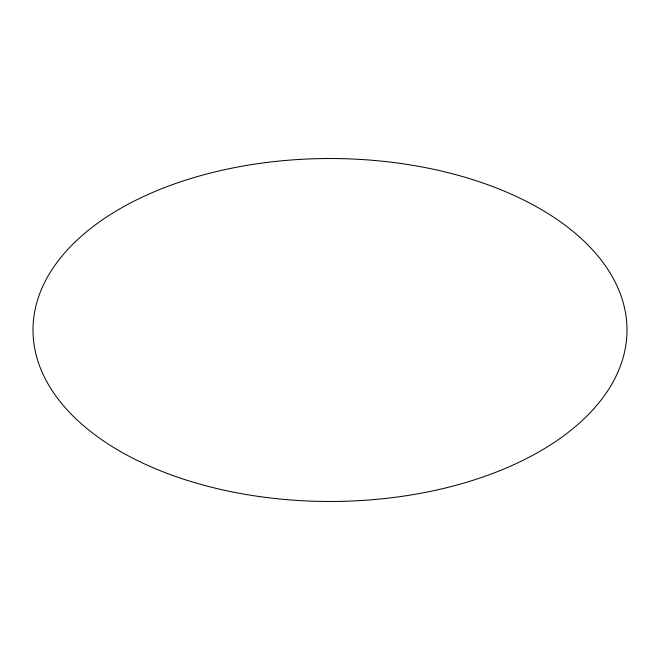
<?xml version="1.0" encoding="UTF-8"?>
<svg xmlns="http://www.w3.org/2000/svg" width="660" height="660" viewBox="0 0 660 660"><rect width="100%" height="100%" fill="white"/><g stroke="black" fill="none" stroke-linecap="round" stroke-linejoin="round"><path stroke-width="0.99" d="M181.5 478.5A297 171.468 0 0 0 627 330A297 171.468 0 0 0 181.5 181.5A297 171.468 0 0 0 181.5 478.5"/></g></svg>
